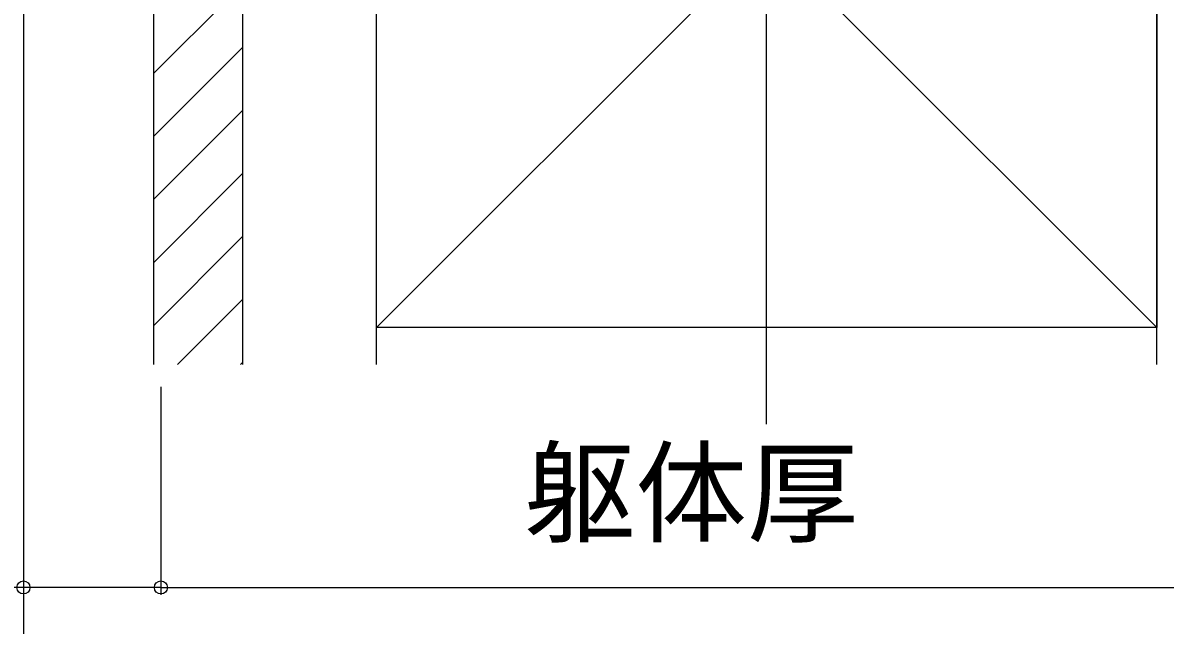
# Model space of a CAD drawing. Units: millimetres, scale not verified. Extents: x -875 to 875, y -1300 to 1294.
# Drawn here: x -751.1 to -597.4, y -854.7 to -773.6 of the extents above; entities that cross this region are included whole.
import ezdxf
from ezdxf.enums import TextEntityAlignment as Align

# ---------------------------------------------------------------- set-up
doc = ezdxf.new("R2010")
doc.units = ezdxf.units.MM
doc.header["$LTSCALE"] = 8
for name, color, linetype in [('0-6_YKK_D', 6, 'Continuous'), ('0-8_YSS_K', 3, 'Continuous'), ('0-9_YSS_KE', 3, 'Continuous')]:
    doc.layers.add(name, color=color, linetype=linetype)
doc.styles.add('ＭＳ ゴシック', font='')
doc.styles.get('ＭＳ ゴシック').set_extended_font_data('MS Gothic')

msp = doc.modelspace()

# ---------------------------------------------------------------- linework, layer by layer
at = {"layer": '0-6_YKK_D'}
for p, q in [((-751, -743.079), (-751, -850.579)), ((-751, -743.079), (-751, -880.579)), ((-732.5, -822.579), (-732.5, -850.579)), ((-732.5, -822.579), (-732.5, -850.579)), ((-732.5, -849.579), (-569.5, -849.579))]:
    msp.add_line(p, q, dxfattribs=at)
msp.add_lwpolyline([(-732.5, -849.579), (-751, -849.579), (-872.563, -849.579)], dxfattribs=at)
for centre in [(-751, -849.579), (-732.5, -849.579), (-732.5, -849.579)]:
    msp.add_circle(centre, 0.875, dxfattribs=at)
at = {"layer": '0-8_YSS_K'}
for p, q in [((-651, -827.579), (-651, -228.361)), ((-721.5, -709.579), (-721.5, -819.579)), ((-703.5, -709.579), (-598.5, -814.579)), ((-598.5, -709.579), (-703.5, -814.579)), ((-703.5, -819.579), (-703.5, -709.579)), ((-598.5, -819.579), (-598.5, -709.579)), ((-721.5, -768.394), (-733.5, -780.394)), ((-721.5, -776.879), (-733.5, -788.879)), ((-721.5, -785.364), (-733.5, -797.364)), ((-721.5, -793.85), (-733.5, -805.85)), ((-721.5, -802.335), (-733.5, -814.335)), ((-721.5, -810.82), (-730.259, -819.579)), ((-721.5, -819.306), (-721.773, -819.579))]:
    msp.add_line(p, q, dxfattribs=at)
for points in [[(-721.5, -709.579), (-733.5, -709.579), (-733.5, -819.579)], [(-703.5, -709.579), (-721.5, -709.579), (-721.5, -819.579)]]:
    msp.add_lwpolyline(points, dxfattribs=at)
at = {"layer": '0-9_YSS_KE'}
msp.add_lwpolyline([(-703.5, -709.579), (-598.5, -709.579), (-598.5, -814.579), (-703.5, -814.579)], close=True, dxfattribs=at)

# ---------------------------------------------------------------- texts
at = {"layer": '0-6_YKK_D', "style": 'ＭＳ ゴシック'}
msp.add_text('躯体厚', height=11, dxfattribs=at).set_placement((-683.642, -845.619), align=Align.BOTTOM_LEFT)

doc.saveas('drawing.dxf')
